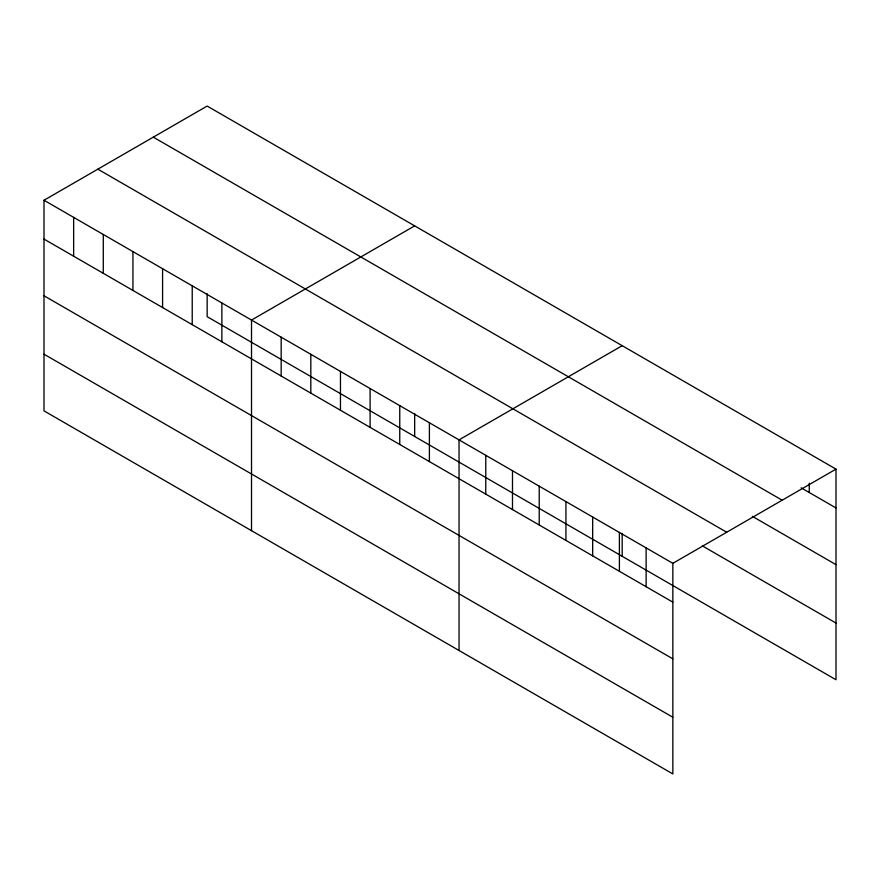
<?xml version="1.0" encoding="UTF-8"?>
<svg xmlns="http://www.w3.org/2000/svg" width="880" height="880" viewBox="0 0 880 880"><rect width="100%" height="100%" fill="white"/><g stroke="black" fill="none" stroke-linecap="round" stroke-linejoin="round"><path stroke-width="1.32" d="M44 200.255L672.848 563.321L672.848 773.938L44 410.872L44 200.255L207.152 106.062L836 469.128L836 679.745L207.152 316.679L207.152 293.733M414.667 225.874L251.515 320.067L251.515 530.684M622.193 345.686L459.041 439.879L459.041 650.496M672.848 563.321L836 469.128M801.141 487.828L836 507.958M153.307 137.148L782.155 500.203M752.334 516.34L836 564.641M97.845 169.169L726.693 532.235M702.372 545.897L836 623.051M44 239.085L672.848 602.151M44 295.779L672.848 658.845M44 354.189L672.848 717.244M809.27 483.153L809.27 492.525M646.118 547.888L646.118 586.718M622.193 533.357L622.193 556.303M619.399 532.455L619.399 571.285M592.669 517.033L592.669 555.863M565.939 501.6L565.939 540.43M539.22 486.167L539.22 524.997M512.49 470.734L512.49 509.564M485.771 455.312L485.771 494.142M429.396 422.763L429.396 461.593M414.667 413.545L414.667 436.491M399.751 405.647L399.751 444.477M370.106 388.531L370.106 427.361M340.461 371.415L340.461 410.245M310.816 354.299L310.816 393.129M281.171 337.183L281.171 376.013M221.87 302.951L221.87 341.781M192.225 285.835L192.225 324.665M162.58 268.719L162.58 307.549M132.935 251.603L132.935 290.433M103.29 234.487L103.29 273.317M73.645 217.371L73.645 256.201"/></g></svg>
